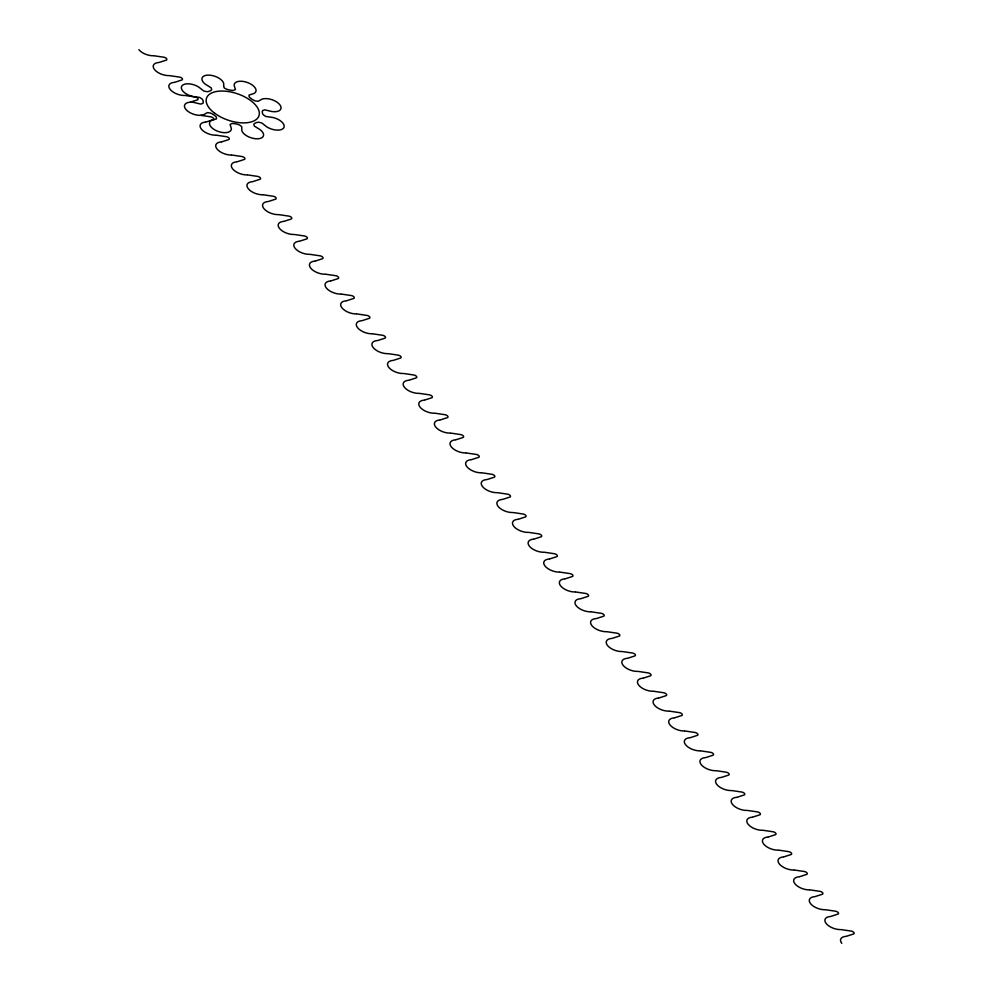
<?xml version="1.0" encoding="UTF-8"?>
<svg xmlns="http://www.w3.org/2000/svg" width="993" height="993" viewBox="0 0 993 993"><rect width="100%" height="100%" fill="white"/><g stroke="black" fill="none" stroke-linecap="round" stroke-linejoin="round"><path stroke-width="1.49" d="M159.141 62.447L166.29 60.126A2.743 1.39 18.6 0 0 166.526 58.624A2.743 1.39 18.6 0 0 164.044 57.259L153.94 55.757M174.756 82.307L181.918 79.986A2.743 1.39 18.6 0 0 182.153 78.484A2.743 1.39 18.6 0 0 179.659 77.119L169.493 75.617M190.383 102.167L197.533 99.846A2.743 1.39 18.6 0 0 197.768 98.344A2.743 1.39 18.6 0 0 195.286 96.979L185.108 95.477M205.998 122.027L213.147 119.706A2.743 1.39 18.6 0 0 213.383 118.204A2.743 1.39 18.6 0 0 210.901 116.839L200.797 115.337M221.613 141.887L228.775 139.566A2.743 1.39 18.6 0 0 229.011 138.064A2.743 1.39 18.6 0 0 226.516 136.699L216.35 135.197M237.24 161.747L244.39 159.426A2.743 1.39 18.6 0 0 244.626 157.924A2.743 1.39 18.6 0 0 242.143 156.559L231.977 155.057M252.855 181.607L260.017 179.286A2.743 1.39 18.6 0 0 260.253 177.784A2.743 1.39 18.6 0 0 257.758 176.419L247.667 174.917M268.482 201.467L275.632 199.146A2.743 1.39 18.6 0 0 275.868 197.644A2.743 1.39 18.6 0 0 273.385 196.279L263.219 194.777M284.097 221.327L291.259 219.006A2.743 1.39 18.6 0 0 291.495 217.504A2.743 1.39 18.6 0 0 289 216.139L278.834 214.637M299.725 241.187L306.874 238.866A2.743 1.39 18.6 0 0 307.11 237.364A2.743 1.39 18.6 0 0 304.628 235.999L294.524 234.497M315.34 261.047L322.502 258.726A2.743 1.39 18.6 0 0 322.725 257.224A2.743 1.39 18.6 0 0 320.243 255.859L310.077 254.357M330.967 280.907L338.116 278.586A2.743 1.39 18.6 0 0 338.352 277.084A2.743 1.39 18.6 0 0 335.87 275.719L325.692 274.217M346.582 300.767L353.731 298.446A2.743 1.39 18.6 0 0 353.967 296.944A2.743 1.39 18.6 0 0 351.485 295.579L341.381 294.077M362.197 320.627L369.359 318.306A2.743 1.39 18.6 0 0 369.595 316.804A2.743 1.39 18.6 0 0 367.1 315.439L357.07 313.949M377.824 340.487L384.974 338.166A2.743 1.39 18.6 0 0 385.21 336.664A2.743 1.39 18.6 0 0 382.727 335.299L372.561 333.797M393.439 360.347L400.601 358.026A2.743 1.39 18.6 0 0 400.837 356.524A2.743 1.39 18.6 0 0 398.342 355.159L388.251 353.657M409.066 380.207L416.216 377.886A2.743 1.39 18.6 0 0 416.452 376.384A2.743 1.39 18.6 0 0 413.969 375.019L403.94 373.529M424.681 400.067L431.843 397.746A2.743 1.39 18.6 0 0 432.079 396.244A2.743 1.39 18.6 0 0 429.584 394.879L419.418 393.377M440.309 419.927L447.458 417.606A2.743 1.39 18.6 0 0 447.694 416.104A2.743 1.39 18.6 0 0 445.212 414.739L435.108 413.237M455.924 439.787L463.086 437.466A2.743 1.39 18.6 0 0 463.309 435.964A2.743 1.39 18.6 0 0 460.826 434.599L450.797 433.109M471.538 459.647L478.7 457.326A2.743 1.39 18.6 0 0 478.936 455.824A2.743 1.39 18.6 0 0 476.454 454.459L466.276 452.957M487.166 479.507L494.315 477.186A2.743 1.39 18.6 0 0 494.551 475.684A2.743 1.39 18.6 0 0 492.069 474.319L481.965 472.817M502.781 499.367L509.943 497.046A2.743 1.39 18.6 0 0 510.179 495.544A2.743 1.39 18.6 0 0 507.684 494.179L497.654 492.689M518.408 519.227L525.558 516.906A2.743 1.39 18.6 0 0 525.793 515.404A2.743 1.39 18.6 0 0 523.311 514.039L513.145 512.537M534.023 539.087L541.185 536.766A2.743 1.39 18.6 0 0 541.421 535.264A2.743 1.39 18.6 0 0 538.926 533.899L528.835 532.397M549.65 558.947L556.8 556.626A2.743 1.39 18.6 0 0 557.036 555.124A2.743 1.39 18.6 0 0 554.553 553.759L544.524 552.269M565.265 578.807L572.427 576.486A2.743 1.39 18.6 0 0 572.663 574.984A2.743 1.39 18.6 0 0 570.168 573.619L560.002 572.117M580.893 598.667L588.042 596.346A2.743 1.39 18.6 0 0 588.278 594.844A2.743 1.39 18.6 0 0 585.796 593.479L575.692 591.977M596.508 618.527L603.67 616.206A2.743 1.39 18.6 0 0 603.893 614.704A2.743 1.39 18.6 0 0 601.41 613.339L591.307 611.837M612.122 638.387L619.284 636.066A2.743 1.39 18.6 0 0 619.52 634.564A2.743 1.39 18.6 0 0 617.038 633.199L606.86 631.697M627.75 658.247L634.899 655.926A2.743 1.39 18.6 0 0 635.135 654.424A2.743 1.39 18.6 0 0 632.653 653.059L622.549 651.557M643.365 678.107L650.527 675.786A2.743 1.39 18.6 0 0 650.763 674.284A2.743 1.39 18.6 0 0 648.268 672.919L638.176 671.417M658.992 697.967L666.142 695.646A2.743 1.39 18.6 0 0 666.377 694.144A2.743 1.39 18.6 0 0 663.895 692.779L653.729 691.277M674.607 717.827L681.769 715.506A2.743 1.39 18.6 0 0 682.005 714.004A2.743 1.39 18.6 0 0 679.51 712.639L669.419 711.137M690.234 737.687L697.384 735.366A2.743 1.39 18.6 0 0 697.62 733.864A2.743 1.39 18.6 0 0 695.137 732.499L685.033 730.997M705.849 757.547L713.011 755.226A2.743 1.39 18.6 0 0 713.247 753.724A2.743 1.39 18.6 0 0 710.752 752.359L700.586 750.857M721.477 777.407L728.626 775.086A2.743 1.39 18.6 0 0 728.862 773.584A2.743 1.39 18.6 0 0 726.38 772.219L716.276 770.717M737.091 797.267L744.254 794.946A2.743 1.39 18.6 0 0 744.477 793.444A2.743 1.39 18.6 0 0 741.994 792.079L731.891 790.577M752.706 817.127L759.868 814.806A2.743 1.39 18.6 0 0 760.104 813.304A2.743 1.39 18.6 0 0 757.622 811.939L747.444 810.437M768.334 836.987L775.483 834.666A2.743 1.39 18.6 0 0 775.719 833.164A2.743 1.39 18.6 0 0 773.237 831.799L763.133 830.297M783.949 856.847L791.111 854.526A2.743 1.39 18.6 0 0 791.347 853.024A2.743 1.39 18.6 0 0 788.852 851.659L778.76 850.157M799.576 876.707L806.726 874.386A2.743 1.39 18.6 0 0 806.961 872.884A2.743 1.39 18.6 0 0 804.479 871.519L794.313 870.017M815.191 896.567L822.353 894.246A2.743 1.39 18.6 0 0 822.589 892.744A2.743 1.39 18.6 0 0 820.094 891.379L809.928 889.877M830.818 916.427L837.968 914.106A2.743 1.39 18.6 0 0 838.204 912.604A2.743 1.39 18.6 0 0 835.721 911.239L825.617 909.737M846.433 936.287L853.595 933.966A2.743 1.39 18.6 0 0 853.831 932.464A2.743 1.39 18.6 0 0 851.336 931.099L841.17 929.597M153.27 55.757A11.407 5.772 18.6 0 1 138.871 49.65M168.897 75.617A11.407 5.772 18.6 0 1 154.486 69.51A11.407 5.772 18.6 0 1 158.595 62.522M184.512 95.477A11.407 5.772 18.6 0 1 170.101 89.37A11.407 5.772 18.6 0 1 174.209 82.382M215.754 135.197A11.407 5.772 18.6 0 1 201.343 129.09A11.407 5.772 18.6 0 1 205.452 122.102M231.381 155.057A11.407 5.772 18.6 0 1 216.971 148.95A11.407 5.772 18.6 0 1 221.079 141.962M246.996 174.917A11.407 5.772 18.6 0 1 232.585 168.81A11.407 5.772 18.6 0 1 236.694 161.822M262.611 194.777A11.407 5.772 18.6 0 1 248.213 188.67A11.407 5.772 18.6 0 1 252.321 181.682M278.239 214.637A11.407 5.772 18.6 0 1 263.828 208.53A11.407 5.772 18.6 0 1 267.936 201.542M293.854 234.497A11.407 5.772 18.6 0 1 279.455 228.39A11.407 5.772 18.6 0 1 283.564 221.402M309.481 254.357A11.407 5.772 18.6 0 1 295.07 248.25A11.407 5.772 18.6 0 1 299.178 241.262M325.096 274.217A11.407 5.772 18.6 0 1 310.685 268.11A11.407 5.772 18.6 0 1 314.793 261.122M340.723 294.077A11.407 5.772 18.6 0 1 326.312 287.97A11.407 5.772 18.6 0 1 330.421 280.982M356.338 313.937A11.407 5.772 18.6 0 1 341.927 307.83A11.407 5.772 18.6 0 1 346.036 300.842M371.965 333.797A11.407 5.772 18.6 0 1 357.554 327.69A11.407 5.772 18.6 0 1 361.663 320.702M387.58 353.657A11.407 5.772 18.6 0 1 373.169 347.55A11.407 5.772 18.6 0 1 377.278 340.562M403.195 373.517A11.407 5.772 18.6 0 1 388.797 367.41A11.407 5.772 18.6 0 1 392.905 360.422M418.823 393.377A11.407 5.772 18.6 0 1 404.412 387.27A11.407 5.772 18.6 0 1 408.52 380.282M434.438 413.237A11.407 5.772 18.6 0 1 420.039 407.13A11.407 5.772 18.6 0 1 424.148 400.142M450.065 433.097A11.407 5.772 18.6 0 1 435.654 426.99A11.407 5.772 18.6 0 1 439.762 420.002M465.68 452.957A11.407 5.772 18.6 0 1 451.269 446.85A11.407 5.772 18.6 0 1 455.377 439.862M481.307 472.817A11.407 5.772 18.6 0 1 466.896 466.71A11.407 5.772 18.6 0 1 471.005 459.722M496.922 492.677A11.407 5.772 18.6 0 1 482.511 486.57A11.407 5.772 18.6 0 1 486.62 479.582M512.549 512.537A11.407 5.772 18.6 0 1 498.138 506.43A11.407 5.772 18.6 0 1 502.247 499.442M528.164 532.397A11.407 5.772 18.6 0 1 513.753 526.29A11.407 5.772 18.6 0 1 517.862 519.302M543.779 552.257A11.407 5.772 18.6 0 1 529.381 546.15A11.407 5.772 18.6 0 1 533.489 539.162M559.407 572.117A11.407 5.772 18.6 0 1 544.996 566.01A11.407 5.772 18.6 0 1 549.104 559.022M575.021 591.977A11.407 5.772 18.6 0 1 560.623 585.87A11.407 5.772 18.6 0 1 564.732 578.882M590.649 611.837A11.407 5.772 18.6 0 1 576.238 605.73A11.407 5.772 18.6 0 1 580.346 598.742M606.264 631.697A11.407 5.772 18.6 0 1 591.853 625.59A11.407 5.772 18.6 0 1 595.961 618.602M621.891 651.557A11.407 5.772 18.6 0 1 607.48 645.45A11.407 5.772 18.6 0 1 611.589 638.462M637.506 671.417A11.407 5.772 18.6 0 1 623.095 665.31A11.407 5.772 18.6 0 1 627.204 658.322M653.133 691.277A11.407 5.772 18.6 0 1 638.722 685.17A11.407 5.772 18.6 0 1 642.831 678.182M668.748 711.137A11.407 5.772 18.6 0 1 654.337 705.03A11.407 5.772 18.6 0 1 658.446 698.042M684.363 730.997A11.407 5.772 18.6 0 1 669.965 724.89A11.407 5.772 18.6 0 1 674.073 717.902M699.991 750.857A11.407 5.772 18.6 0 1 685.58 744.75A11.407 5.772 18.6 0 1 689.688 737.762M715.605 770.717A11.407 5.772 18.6 0 1 701.207 764.61A11.407 5.772 18.6 0 1 705.303 757.622M731.233 790.577A11.407 5.772 18.6 0 1 716.822 784.47A11.407 5.772 18.6 0 1 720.93 777.482M746.848 810.437A11.407 5.772 18.6 0 1 732.437 804.33A11.407 5.772 18.6 0 1 736.545 797.342M762.475 830.297A11.407 5.772 18.6 0 1 748.064 824.19A11.407 5.772 18.6 0 1 752.173 817.202M778.09 850.157A11.407 5.772 18.6 0 1 763.679 844.05A11.407 5.772 18.6 0 1 767.788 837.062M793.705 870.017A11.407 5.772 18.6 0 1 779.306 863.91A11.407 5.772 18.6 0 1 783.415 856.922M809.332 889.877A11.407 5.772 18.6 0 1 794.921 883.77A11.407 5.772 18.6 0 1 799.03 876.782M824.947 909.737A11.407 5.772 18.6 0 1 810.549 903.63A11.407 5.772 18.6 0 1 814.657 896.642M840.575 929.597A11.407 5.772 18.6 0 1 826.164 923.49A11.407 5.772 18.6 0 1 830.272 916.502M841.779 943.35A11.407 5.772 18.6 0 1 845.887 936.362M223.624 86.056L224.219 87.93L226.094 88.998A11.407 5.772 18.6 0 0 233.566 90.413L235.428 89.457L234.149 85.46A11.407 5.772 18.6 0 1 248.3 82.841A11.407 5.772 18.6 0 1 253.86 93.553L249.044 95.043L249.156 96.817A11.407 5.772 18.6 0 0 254.953 100.839L258.106 101.323L261.953 99.163A11.407 5.772 18.6 0 1 279.79 104.699A11.407 5.772 18.6 0 1 271.635 111.477L264.796 109.838L262.611 110.583A11.407 5.772 18.6 0 0 263.331 114.84L265.925 116.491L272.653 117.435A11.407 5.772 18.6 0 1 283.725 127.874A11.407 5.772 18.6 0 1 266.633 126.756L261.767 122.946L258.577 122.226A11.407 5.772 18.6 0 0 253.811 124.237L254.32 126.086L259.98 129.574A11.407 5.772 18.6 0 1 257.795 138.797A11.407 5.772 18.6 0 1 241.783 130.443L241.746 126.694L239.425 124.932A11.407 5.772 18.6 0 0 231.952 123.504L230.078 124.473L231.357 128.457A11.407 5.772 18.6 0 1 217.206 131.076A11.407 5.772 18.6 0 1 211.646 120.376L216.462 118.887L216.362 117.112A11.407 5.772 18.6 0 0 210.566 113.09L207.413 112.594L203.565 114.766A11.407 5.772 18.6 0 1 185.728 109.23A11.407 5.772 18.6 0 1 193.871 102.44L200.723 104.091L202.907 103.346A11.407 5.772 18.6 0 0 202.175 99.077L199.593 97.426L192.865 96.495A11.407 5.772 18.6 0 1 181.793 86.056A11.407 5.772 18.6 0 1 198.873 87.161L203.739 90.984L206.941 91.704A11.407 5.772 18.6 0 0 211.708 89.693L211.199 87.843L205.539 84.355A11.407 5.772 18.6 0 1 207.711 75.12A11.407 5.772 18.6 0 1 223.723 83.474L223.624 86.056M214.662 113.227A27.655 13.989 18.6 0 0 258.676 116.516A27.655 13.989 18.6 0 0 224.927 91.145A27.655 13.989 18.6 0 0 214.662 113.227"/></g></svg>
